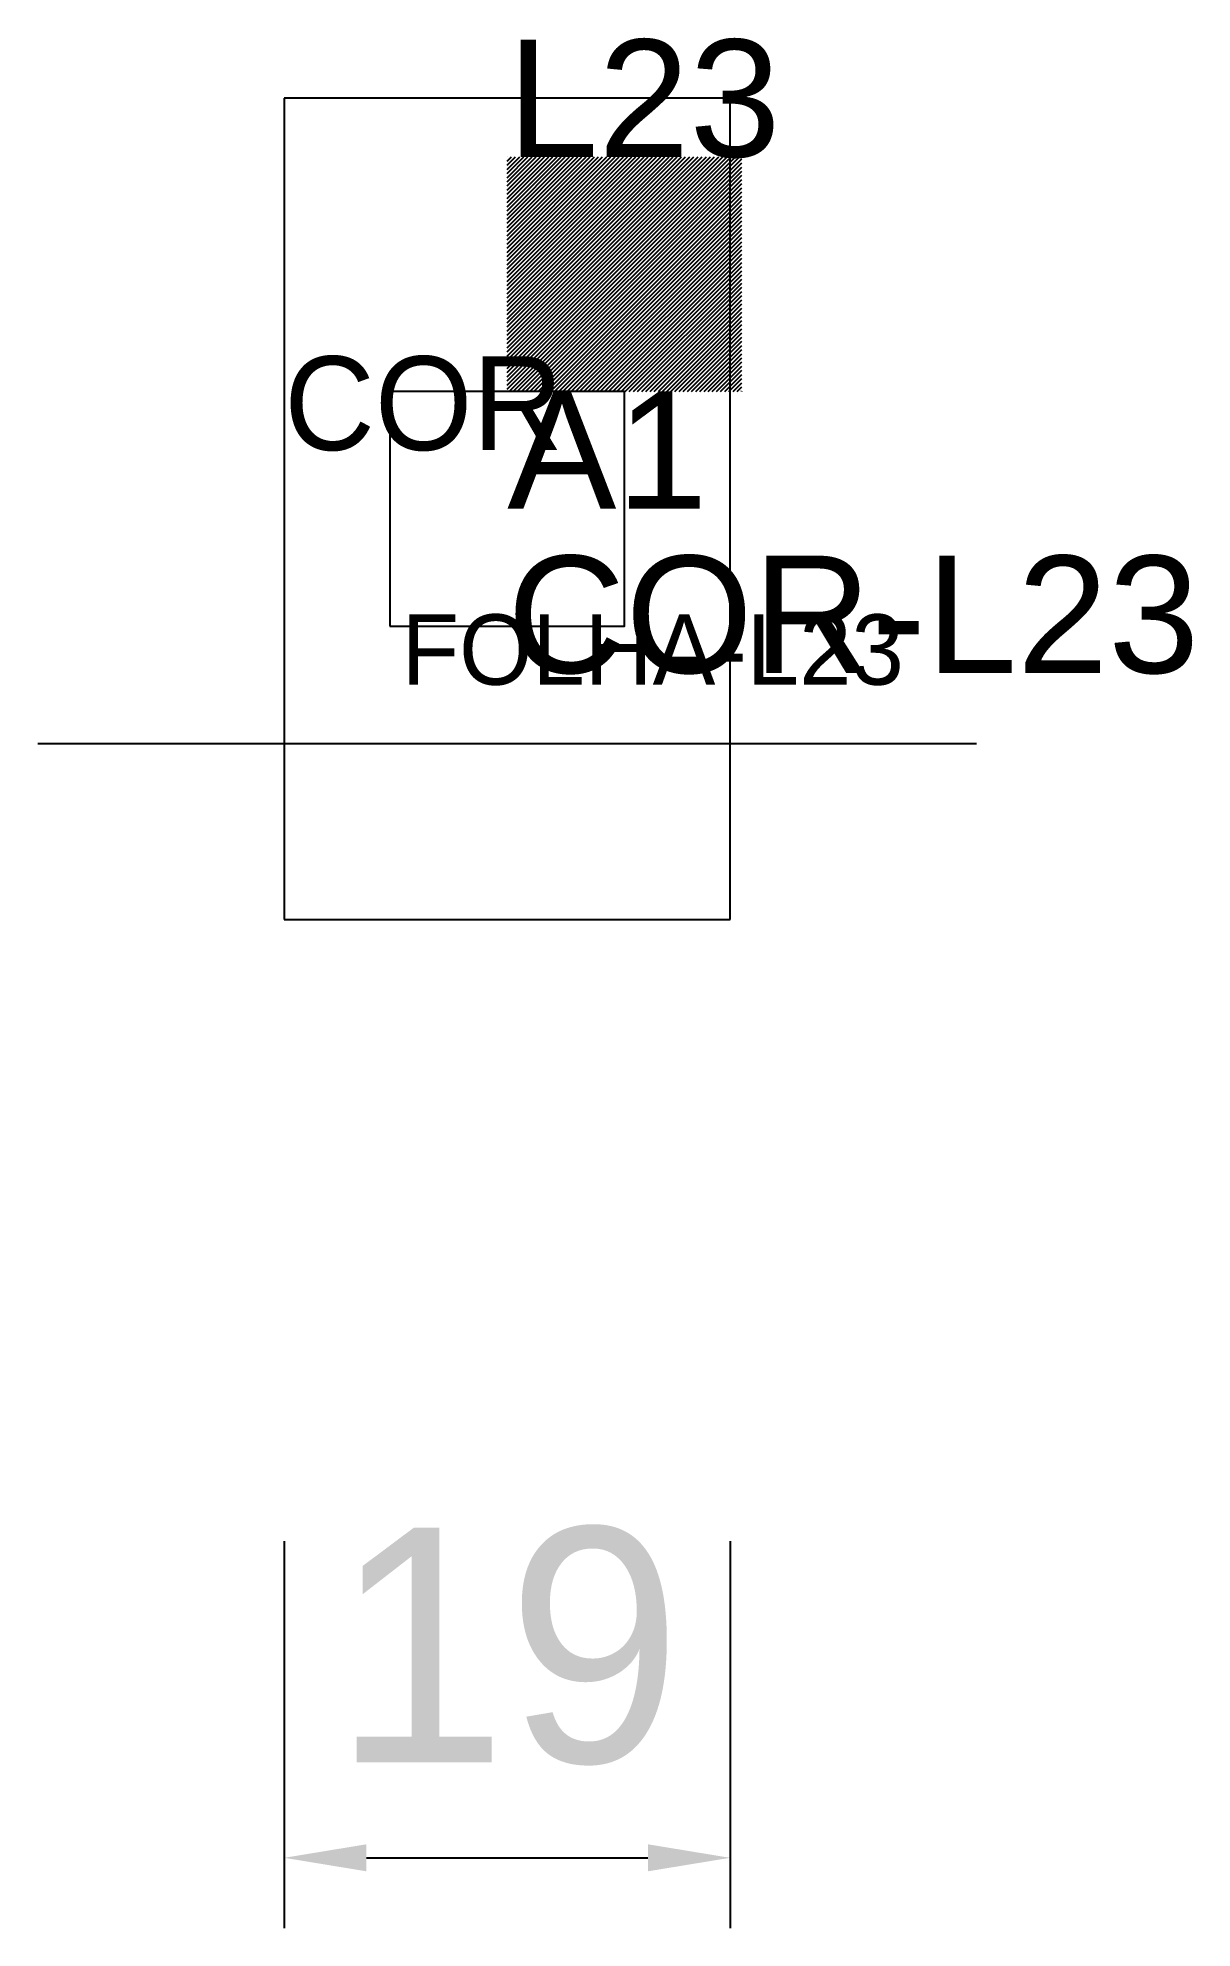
# Model space of a CAD drawing. Header units: metres. Extents: x 211.7 to 260.9, y 123.5 to 204.1.
import ezdxf

# ---------------------------------------------------------------- set-up
doc = ezdxf.new("R2010")
doc.units = ezdxf.units.M
for name, color, linetype in [('3', 3, 'CONTINUOUS'), ('AUX00', 7, 'CONTINUOUS'), ('COTA', 241, 'CONTINUOUS'), ('FOLHA', 255, 'CONTINUOUS'), ('Hachura', 251, 'CONTINUOUS'), ('NOMENCLATURA', 7, 'CONTINUOUS'), ('Nível', 160, 'CONTINUOUS'), ('Painéis', 200, 'CONTINUOUS'), ('Pilares', 5, 'CONTINUOUS'), ('REAPROVEITAMENTO', 251, 'CONTINUOUS'), ('SARR_2.2x7', 40, 'CONTINUOUS')]:
    doc.layers.add(name, color=color, linetype=linetype)
doc.styles.add('ARIAL', font='Arial.ttf')
doc.styles.add('STR_STANDARD', font='arial.ttf')
doc.dimstyles.new('EZ DXF', dxfattribs={"dimtxt": 10, "dimasz": 3.5, "dimexe": 3, "dimexo": 1.5, "dimgap": 1, "dimtad": 1, "dimdec": 1, "dimdsep": 46, "dimcen": 2.5, "dimazin": 3, "dimtfac": 1, "dimtmove": 0, "dimatfit": 3})

msp = doc.modelspace()

# ---------------------------------------------------------------- hatches: boundary and pattern name
at = {"layer": 'Hachura'}
h = msp.add_hatch(dxfattribs=at)
h.set_pattern_fill('ANSI31', scale=50)
h.paths.add_polyline_path([(222.2, 201.5), (222.2, 179.41), (222.2, 166.5), (234.19, 166.5), (241.2, 166.5), (241.2, 188.59), (241.2, 201.5), (234.19, 201.5)])
h = msp.add_hatch(dxfattribs=at)
h.set_pattern_fill('ANSI31', scale=50)
h.paths.add_polyline_path([(222.2, 201.5), (222.2, 179.41), (222.2, 166.5), (234.19, 166.5), (241.2, 166.5), (241.2, 188.59), (241.2, 201.5), (234.19, 201.5)])
at = {"layer": 'Reaproveitamento'}
h = msp.add_hatch(dxfattribs=at)
h.set_pattern_fill('SOLID')
h.paths.add_polyline_path([(231.7, 189), (241.7, 189), (241.7, 199), (231.7, 199)])
h = msp.add_hatch(dxfattribs=at)
h.set_pattern_fill('SOLID')
h.paths.add_polyline_path([(231.7, 189), (241.7, 189), (241.7, 199), (231.7, 199)])

# ---------------------------------------------------------------- linework, layer by layer
at = {"layer": 'Painéis', "color": 200}
for p, q in [((222.2, 201.5), (222.2, 179.41)), ((234.19, 201.5), (222.2, 201.5)), ((222.2, 201.5), (222.2, 179.41)), ((234.19, 201.5), (222.2, 201.5)), ((241.2, 201.5), (234.19, 201.5)), ((241.2, 201.5), (234.19, 201.5)), ((241.2, 188.59), (241.2, 201.5)), ((241.2, 188.59), (241.2, 201.5)), ((241.2, 166.5), (241.2, 188.59)), ((241.2, 166.5), (241.2, 188.59)), ((222.2, 179.41), (222.2, 166.5)), ((222.2, 179.41), (222.2, 166.5)), ((222.2, 166.5), (234.19, 166.5)), ((222.2, 166.5), (234.19, 166.5)), ((234.19, 166.5), (241.2, 166.5)), ((234.19, 166.5), (241.2, 166.5))]:
    msp.add_line(p, q, dxfattribs=at)
at = {"layer": 'Pilares'}
msp.add_lwpolyline([(226.7, 179), (236.7, 179), (236.7, 189), (226.7, 189)], close=True, dxfattribs=at)
msp.add_lwpolyline([(226.7, 179), (236.7, 179), (236.7, 189), (226.7, 189)], close=True, dxfattribs=at)
at = {"layer": 'SARR_2.2x7'}
msp.add_line((211.7, 174), (251.7, 174), dxfattribs=at)
msp.add_line((211.7, 174), (251.7, 174), dxfattribs=at)

# ---------------------------------------------------------------- texts
at = {"layer": '3', "style": 'STR_STANDARD'}
msp.add_text('A1', height=5, dxfattribs=at).set_placement((231.7, 184))
msp.add_text('A1', height=5, dxfattribs=at).set_placement((231.7, 184))
at = {"layer": 'AUX00', "style": 'STR_STANDARD'}
msp.add_text('COR-L23', height=5, dxfattribs=at).set_placement((231.7, 177))
msp.add_text('COR-L23', height=5, dxfattribs=at).set_placement((231.7, 177))
at = {"layer": 'FOLHA'}
msp.add_text('FOLHA-L23', height=3, dxfattribs=at).set_placement((227.2, 176.5))
msp.add_text('FOLHA-L23', height=3, dxfattribs=at).set_placement((227.2, 176.5))
at = {"layer": 'NOMENCLATURA', "insert": (231.7, 204), "char_height": 5, "attachment_point": 1, "style": 'ARIAL'}
msp.add_mtext('L23', dxfattribs=at)
msp.add_mtext('L23', dxfattribs=at)
at = {"layer": 'Nível'}
msp.add_text('COR', height=4, dxfattribs=at).set_placement((222.2, 186.5))
msp.add_text('COR', height=4, dxfattribs=at).set_placement((222.2, 186.5))

# ---------------------------------------------------------------- dimensions: what is measured, and where the dimension line sits
at = {"layer": 'COTA'}
msp.add_linear_dim(base=(222.2, 126.5), p1=(222.2, 141.5), p2=(241.2, 141.5), dimstyle='EZ DXF', dxfattribs=at).render()
msp.add_linear_dim(base=(222.2, 126.5), p1=(222.2, 141.5), p2=(241.2, 141.5), dimstyle='EZ DXF', dxfattribs=at).render()

doc.saveas('drawing.dxf')
